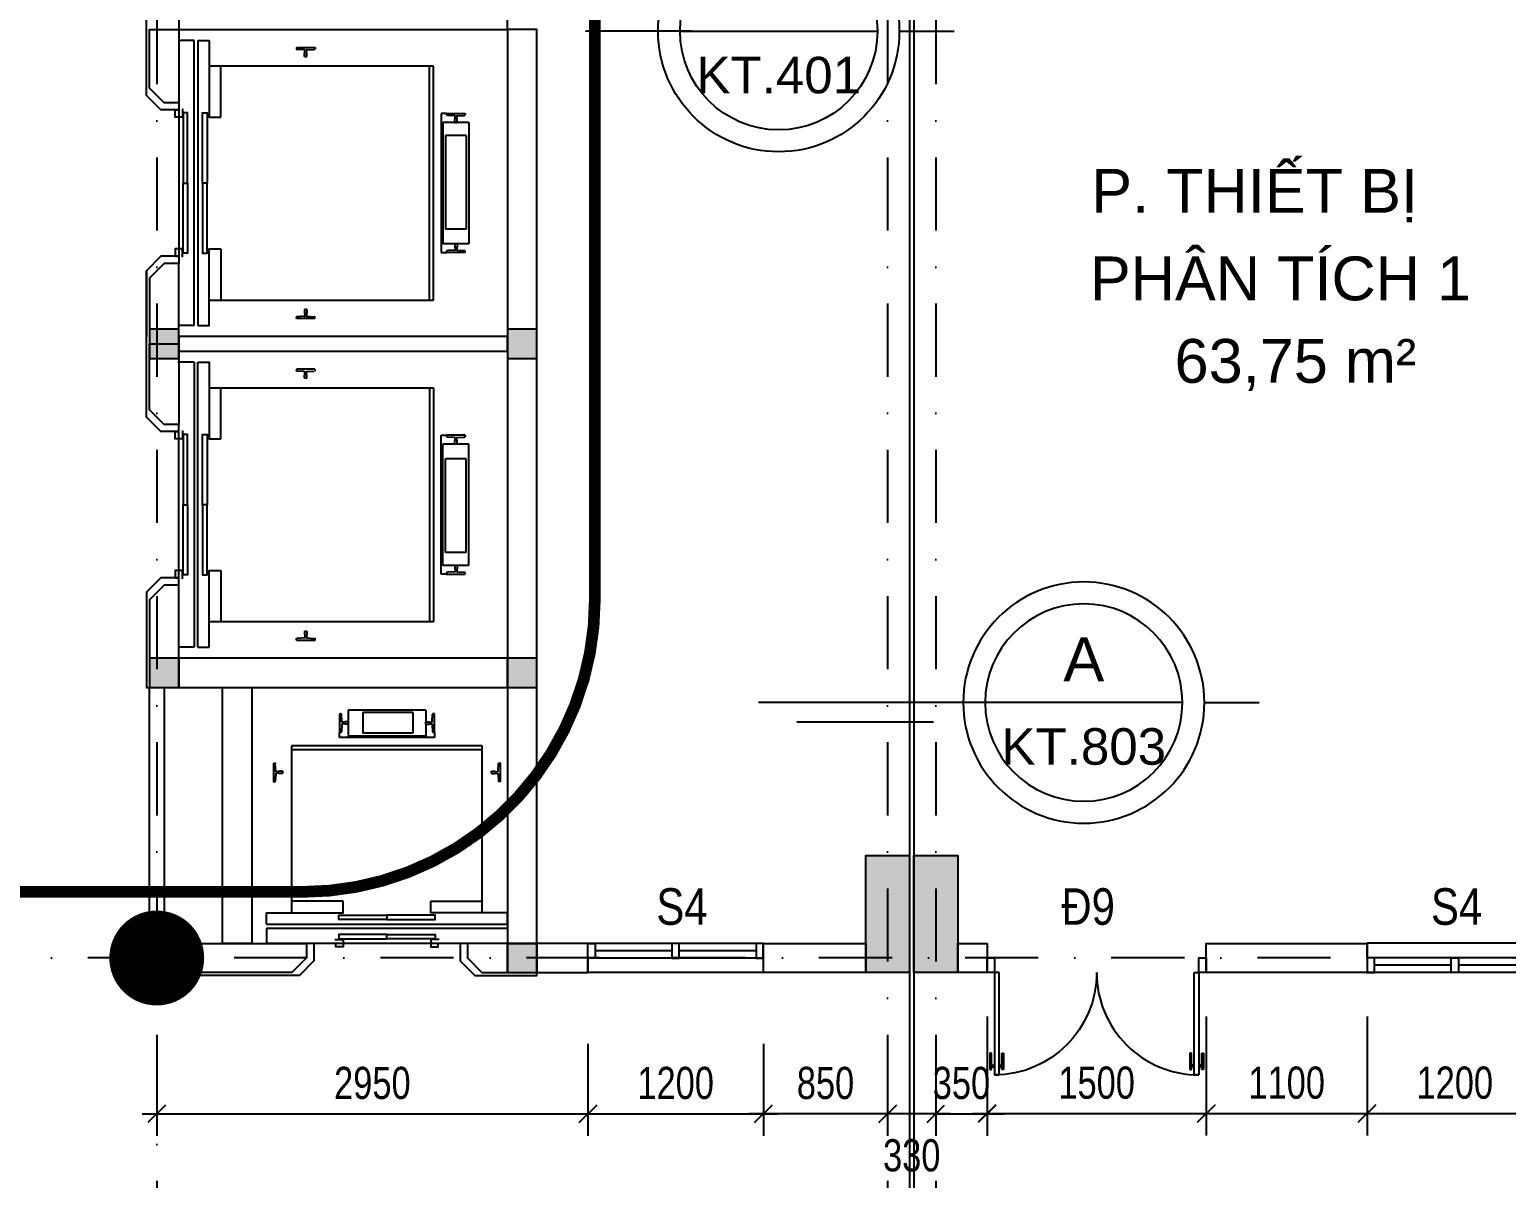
# Model space of a CAD drawing. Header units: millimetres. Extents: x -9574 to 115615, y -25569 to 161230.
# Drawn here: x 34460 to 44563, y 9992 to 17850 of the extents above; entities that cross this region are included whole.
import ezdxf
from ezdxf.enums import TextEntityAlignment as Align

# ---------------------------------------------------------------- set-up
doc = ezdxf.new("R2010")
doc.units = ezdxf.units.MM
doc.linetypes.add('KHOANH CT TM-T2-VS1 2$0$HIDDEN', pattern=[9.525, 6.35, -3.175])
doc.linetypes.add('luoi  H3$0$DASHDOT2', pattern=[0.5, 0.25, -0.125, 0, -0.125])
for name, color, linetype in [('cot TT T1$0$COT1', 7, 'Continuous'), ('CUA3', 3, 'Continuous'), ('cuaTT T1$0$TEXTcuaT1', 2, 'Continuous'), ('dimTT T1$0$HATCH', 8, 'Continuous'), ('dimTT T1$0$KICHTHUOC', 2, 'Continuous'), ('KHOANH CT TM-T2-VS1 2$0$GHICHU7', 7, 'Continuous'), ('KHOANH CT TM-T2-VS1 2$0$REC', 40, 'KHOANH CT TM-T2-VS1 2$0$HIDDEN'), ('luoi  H3$0$luoi  khe', 5, 'Continuous'), ('luoi  H3$0$truc 3', 8, 'Continuous'), ('text T1$0$GHICHU7', 7, 'Continuous'), ('text T1$0$textH3', 4, 'Continuous'), ('text T1$0$TUONG6', 6, 'Continuous'), ('TT T1$0$03', 4, 'Continuous'), ('TT T1$0$CUA3', 3, 'Continuous'), ('TT T1$0$TUONG6', 6, 'Continuous'), ('WC TT$0$03', 4, 'Continuous'), ('WC TT$0$CUA3', 3, 'Continuous'), ('WC TT$0$TBI241', 241, 'Continuous'), ('WC TT$0$TUONG6', 6, 'Continuous'), ('WC TT$0$VACH121', 121, 'Continuous')]:
    doc.layers.add(name, color=color, linetype=linetype)
doc.styles.add('cuaTT T1$0$VNI-Helve-Condense', font='vhelvcn_0.ttf')
doc.styles.add('dimTT T1$1$VSIMPLEX.SHX', font='VSIMPLEX.SHX', dxfattribs={"width": 0.8})
doc.styles.add('KHOANH CT TM-T2-VS1 2$0$VNI-HELVE', font='vhelven_0.ttf')
doc.styles.add('text T1$0$VNI-HELVE', font='vhelven_0.ttf')
doc.dimstyles.new('dimTT T1$1$1-100', dxfattribs={"dimscale": 0, "dimtxt": 220, "dimasz": 120, "dimexe": 150, "dimexo": 300, "dimgap": 100, "dimtad": 1, "dimdec": 0, "dimzin": 0, "dimdsep": 46, "dimtxsty": 'dimTT T1$1$VSIMPLEX.SHX', "dimblk1": 'dimTT T1$1$_OBLIQUE', "dimblk2": 'dimTT T1$1$_OBLIQUE', "dimsah": 1, "dimcen": 0, "dimdle": 100, "dimclrd": 2, "dimclre": 2, "dimclrt": 4, "dimadec": 0, "dimazin": 0, "dimtfac": 1, "dimtdec": 0, "dimtix": 1, "dimtmove": 2, "dimatfit": 3, "dimfxl": 0, "dimtolj": 1, "dimtzin": 0, "dimlwd": -1, "dimlwe": -1, "dimarcsym": 0})

# ---------------------------------------------------------------- blocks, each defined once
blk = doc.blocks.new('luoi  H3')
at = {"layer": 'luoi  H3$0$luoi  khe', "color": 5, "ltscale": 200}
for p, q in [((40480, 23349.4), (40480, 100)), ((40510, 23349.4), (40510, 100))]:
    blk.add_line(p, q, dxfattribs=at)
at = {"layer": 'luoi  H3$0$truc 3', "linetype": 'luoi  H3$0$DASHDOT2', "ltscale": 2000}
for p, q in [((35330, 23976.2), (35330, -12863.1)), ((40330, 23976.2), (40330, -12863.1)), ((40660, 23976.2), (40660, -1379.3)), ((67362.8, 11500), (-994.8, 11500))]:
    blk.add_line(p, q, dxfattribs=at)
blk = doc.blocks.new('TT T1$0$CUA 1200')
at = {"layer": 'TT T1$0$CUA3'}
for p, q in [((230027, 244954), (228827, 244954)), ((230027, 244854), (230027, 244954)), ((230027, 244854), (228827, 244854)), ((230027, 244754), (228827, 244754)), ((229402, 244804), (228877, 244804)), ((229977, 244804), (229452, 244804))]:
    blk.add_line(p, q, dxfattribs=at)
blk.add_lwpolyline([(228827, 244854), (228827, 244954)], dxfattribs=at)
for points in [[(228827, 244754), (228877, 244754), (228877, 244854), (228827, 244854)], [(229452, 244754), (229402, 244754), (229402, 244854), (229452, 244854)], [(230027, 244754), (229977, 244754), (229977, 244854), (230027, 244854)]]:
    blk.add_lwpolyline(points, close=True, dxfattribs=at)
blk = doc.blocks.new('TT T1$0$D1500')
at = {"linetype": 'Continuous'}
for p, q in [((-700, -50), (-700, -82)), ((0, -50), (-700, -50)), ((-700, -82), (0, -82)), ((-550, -20), (-663, -20)), ((-663, -20), (-663, -31)), ((-663, -31), (-550, -31)), ((-645, -31), (-645, -50)), ((-645, -82), (-645, -102)), ((-634, -31), (-634, -50)), ((-634, -82), (-634, -102)), ((-550, -31), (-550, -20)), ((-663, -102), (-550, -102)), ((-663, -112), (-663, -102)), ((-550, -112), (-663, -112)), ((-550, -102), (-550, -112)), ((-550, -1388), (-663, -1388)), ((-663, -1388), (-663, -1398)), ((-663, -1398), (-550, -1398)), ((-645, -1418), (-645, -1398)), ((-634, -1418), (-634, -1398)), ((-550, -1398), (-550, -1388)), ((-700, -1418), (0, -1418)), ((-700, -1450), (-700, -1418)), ((0, -1450), (-700, -1450)), ((-663, -1469), (-550, -1469)), ((-663, -1480), (-663, -1469)), ((-550, -1480), (-663, -1480)), ((-645, -1469), (-645, -1450)), ((-634, -1469), (-634, -1450)), ((-550, -1469), (-550, -1480))]:
    blk.add_line(p, q, dxfattribs=at)
at = {"color": 4, "linetype": 'Continuous'}
for p, q in [((0, -82), (0, -50)), ((0, -1418), (0, -1450))]:
    blk.add_line(p, q, dxfattribs=at)
at = {"ltscale": 2}
for points in [[(0, -50), (100, -50), (100, 0), (0, 0)], [(0, -1500), (100, -1500), (100, -1450), (0, -1450)]]:
    blk.add_lwpolyline(points, close=True, dxfattribs=at)
at = {"linetype": 'Continuous', "extrusion": (0, 0, -1)}
blk.add_ellipse((0, -50), major_axis=(495, 495), ratio=1, start_param=2.356194, end_param=3.926991, dxfattribs=at)
at = {"linetype": 'Continuous'}
blk.add_ellipse((0, -1450), major_axis=(-495, 495), ratio=1, start_param=-0.785398, end_param=0.785398, dxfattribs=at)
blk = doc.blocks.new('TT T1')
at = {"layer": 'TT T1$0$TUONG6'}
for points in [[(38280, 11600.2), (37930, 11600.2), (37930, 11400.2), (38280, 11400.2)], [(40180, 11400.2), (39480, 11400.2), (39480, 11600.2), (40180, 11600.2)], [(41010, 11600), (41010, 11400), (40810, 11400), (40810, 11600)], [(43610, 11400), (42510, 11400), (42510, 11600), (43610, 11600)]]:
    blk.add_lwpolyline(points, close=True, dxfattribs=at)
at = {"layer": 'TT T1$0$03', "xscale": -1, "rotation": 180}
blk.add_blockref('TT T1$0$CUA 1200', (-190547.4, 256353.8), dxfattribs=at)
at = {"layer": 'TT T1$0$03'}
blk.add_blockref('TT T1$0$CUA 1200', (-185217.4, -233353.6), dxfattribs=at)
at = {"layer": 'TT T1$0$CUA3', "xscale": -1, "rotation": 270}
blk.add_blockref('TT T1$0$D1500', (42510, 11400), dxfattribs=at)
blk = doc.blocks.new('text T1$0$Chitiet')
for p, q in [((-550, 0), (-800, 0)), ((-450, 0), (450, 0)), ((550, 0), (800, 0))]:
    blk.add_line(p, q)
for radius in [550, 450]:
    blk.add_circle((0, 0), radius)
at = {"style": 'text T1$0$VNI-HELVE'}
for tag, p in [('CT1', (0, 197.2)), ('KT01', (0, -200))]:
    blk.add_attdef(tag, text='', height=200, dxfattribs=at).set_placement(p, align=Align.MIDDLE)
blk = doc.blocks.new('text T1')
at = {"layer": 'text T1$0$GHICHU7'}
blk.add_lwpolyline([(41076, 13247), (39447, 13247)], dxfattribs=at)
at = {"layer": 'text T1$0$TUONG6', "ltscale": 2}
blk.add_line((40643, 13113), (39708, 13113), dxfattribs=at)
at = {"layer": 'text T1$0$GHICHU7'}
ref = blk.add_blockref('text T1$0$Chitiet', (41672, 13247), dxfattribs=dict(at, xscale=-1.5, yscale=1.5, zscale=1.5))
ref.add_attrib('KT01', 'KT.803', dxfattribs={"layer": '0', "height": 250, "style": 'text T1$0$VNI-HELVE'}).set_placement((41672, 12947), align=Align.MIDDLE)
ref.add_attrib('CT1', 'A', dxfattribs={"layer": '0', "height": 300, "style": 'text T1$0$VNI-HELVE'}).set_placement((41672, 13543), align=Align.MIDDLE)
at = {"layer": 'text T1$0$textH3', "style": 'text T1$0$VNI-HELVE'}
for s, p in [('P. THIEÁT BÒ ', (41723, 16597)), (' PHAÂN TÍCH 1', (41597, 15998)), ('63,75 m²', (42293, 15434))]:
    blk.add_text(s, height=300, dxfattribs=at).set_placement(p)
blk = doc.blocks.new('cot TT T1$0$COTRET')
at = {"layer": 'cot TT T1$0$COT1'}
for points in [[(24950, -8500), (25250, -8500), (25250, -7700), (24950, -7700)], [(25280, -8500), (25580, -8500), (25580, -7700), (25280, -7700)]]:
    blk.add_hatch(color=256, dxfattribs=at).paths.add_polyline_path(points)
for points in [[(24950, -8500), (25250, -8500), (25250, -7700), (24950, -7700)], [(25280, -8500), (25580, -8500), (25580, -7700), (25280, -7700)]]:
    blk.add_lwpolyline(points, close=True, dxfattribs=at)
at = {"layer": 'cot TT T1$0$COT1', "ltscale": 2, "const_width": 325}
blk.add_lwpolyline([(30268, -8400, 1), (30592, -8400, 1)], format="xyb", close=True, dxfattribs=at)
blk = doc.blocks.new('cot TT T1')
at = {"layer": 'cot TT T1$0$COT1'}
for points in [[(35280, 15600), (35480, 15600), (35480, 15800), (35280, 15800)], [(37730, 15600), (37930, 15600), (37930, 15800), (37730, 15800)], [(35280, 13350), (35480, 13350), (35480, 13550), (35280, 13550)], [(37730, 13350), (37930, 13350), (37930, 13550), (37730, 13550)], [(35280, 11400), (35480, 11400), (35480, 11600), (35280, 11600)], [(37730, 11400), (37930, 11400), (37930, 11600), (37730, 11600)]]:
    blk.add_hatch(color=256, dxfattribs=at).paths.add_polyline_path(points)
for points in [[(35280, 15600), (35480, 15600), (35480, 15800), (35280, 15800)], [(35280, 15600), (35480, 15600), (35480, 15800), (35280, 15800)], [(37730, 15600), (37930, 15600), (37930, 15800), (37730, 15800)], [(37730, 15600), (37930, 15600), (37930, 15800), (37730, 15800)], [(35280, 13350), (35480, 13350), (35480, 13550), (35280, 13550)], [(35280, 13350), (35480, 13350), (35480, 13550), (35280, 13550)], [(37730, 13350), (37930, 13350), (37930, 13550), (37730, 13550)], [(37730, 13350), (37930, 13350), (37930, 13550), (37730, 13550)], [(35280, 11400), (35480, 11400), (35480, 11600), (35280, 11600)], [(35280, 11400), (35480, 11400), (35480, 11600), (35280, 11600)], [(37730, 11400), (37930, 11400), (37930, 11600), (37730, 11600)], [(37730, 11400), (37930, 11400), (37930, 11600), (37730, 11600)]]:
    blk.add_lwpolyline(points, close=True, dxfattribs=at)
at = {"layer": 'cot TT T1$0$COT1', "ltscale": 2, "extrusion": (0, 0, -1), "zscale": -1}
blk.add_blockref('cot TT T1$0$COTRET', (-65760, 19900), dxfattribs=at)
blk = doc.blocks.new('KHOANH CT TM-T2-VS1 2$0$Chitiet')
for p, q in [((-550, 0), (-800, 0)), ((-450, 0), (450, 0)), ((550, 0), (800, 0))]:
    blk.add_line(p, q)
for radius in [550, 450]:
    blk.add_circle((0, 0), radius)
at = {"style": 'KHOANH CT TM-T2-VS1 2$0$VNI-HELVE'}
for tag, p in [('CT1', (0, 197.2)), ('KT01', (0, -200))]:
    blk.add_attdef(tag, text='', height=200, dxfattribs=at).set_placement(p, align=Align.MIDDLE)
blk = doc.blocks.new('KHOANH CT TM-T2-VS1 2')
at = {"layer": 'KHOANH CT TM-T2-VS1 2$0$GHICHU7'}
blk.add_lwpolyline([(38989, 17839), (38265, 17839), (38265, 17839)], dxfattribs=at)
at = {"layer": 'KHOANH CT TM-T2-VS1 2$0$REC', "ltscale": 100, "const_width": 80}
blk.add_lwpolyline([(27329, 13952), (27329, 18890, -0.414214), (29329, 20890), (36327, 20890, -0.414214), (38327, 18890), (38327, 13952, -0.414214), (36327, 11952), (29329, 11952, -0.414214)], format="xyb", close=True, dxfattribs=at)
at = {"layer": 'KHOANH CT TM-T2-VS1 2$0$GHICHU7'}
ref = blk.add_blockref('KHOANH CT TM-T2-VS1 2$0$Chitiet', (39585, 17839), dxfattribs=dict(at, xscale=1.5, yscale=1.5, zscale=1.5))
ref.add_attrib('KT01', 'KT.401', dxfattribs={"layer": '0', "height": 250, "style": 'KHOANH CT TM-T2-VS1 2$0$VNI-HELVE'}).set_placement((39585, 17539), align=Align.MIDDLE)
ref.add_attrib('CT1', 'TM', dxfattribs={"layer": '0', "height": 300, "style": 'KHOANH CT TM-T2-VS1 2$0$VNI-HELVE'}).set_placement((39585, 18135), align=Align.MIDDLE)
blk = doc.blocks.new('dimTT T1$1$_OBLIQUE')
at = {"color": 0, "linetype": 'ByBlock'}
blk.add_line((-0.5, -0.5), (0.5, 0.5), dxfattribs=at)
blk = doc.blocks.new('*D2159')
at = {"layer": 'DEFPOINTS', "color": 0, "ltscale": 2}
for p in [(35330, 11212), (38280, 11212), (38280, 10434)]:
    blk.add_point(p, dxfattribs=at)
at = {"layer": 'dimTT T1$0$KICHTHUOC', "color": 2, "ltscale": 2}
for p, q in [((38280, 10912), (38280, 10284)), ((35330, 10912), (35330, 10284)), ((35230, 10434), (38380, 10434))]:
    blk.add_line(p, q, dxfattribs=at)
at = {"layer": 'dimTT T1$0$KICHTHUOC', "color": 2, "ltscale": 2, "xscale": 120, "yscale": 120, "zscale": 120, "rotation": 180}
blk.add_blockref('dimTT T1$1$_OBLIQUE', (35330, 10434), dxfattribs=at)
at = {"layer": 'dimTT T1$0$KICHTHUOC', "color": 2, "ltscale": 2, "xscale": 120, "yscale": 120, "zscale": 120}
blk.add_blockref('dimTT T1$1$_OBLIQUE', (38280, 10434), dxfattribs=at)
at = {"layer": 'dimTT T1$0$KICHTHUOC', "color": 4, "ltscale": 2, "insert": (36805, 10644), "char_height": 220, "attachment_point": 5, "style": 'dimTT T1$1$VSIMPLEX.SHX'}
blk.add_mtext('\\A1;2950', dxfattribs=at)
blk = doc.blocks.new('*D2160')
at = {"layer": 'DEFPOINTS', "color": 0, "ltscale": 2}
for p in [(39480, 11212), (40330, 11212), (39480, 10434)]:
    blk.add_point(p, dxfattribs=at)
at = {"layer": 'dimTT T1$0$KICHTHUOC', "color": 2, "ltscale": 2}
for p, q in [((39480, 10912), (39480, 10284)), ((40330, 10912), (40330, 10284)), ((40430, 10434), (39380, 10434))]:
    blk.add_line(p, q, dxfattribs=at)
at = {"layer": 'dimTT T1$0$KICHTHUOC', "color": 2, "ltscale": 2, "xscale": 120, "yscale": 120, "zscale": 120}
for p, rotation in [((39480, 10434), 179.9999999999974), ((40330, 10434), 359.9999999999973)]:
    blk.add_blockref('dimTT T1$1$_OBLIQUE', p, dxfattribs=dict(at, rotation=rotation))
at = {"layer": 'dimTT T1$0$KICHTHUOC', "color": 4, "ltscale": 2, "insert": (39905, 10644), "char_height": 220, "attachment_point": 5, "style": 'dimTT T1$1$VSIMPLEX.SHX'}
blk.add_mtext('\\A1;850', dxfattribs=at)
blk = doc.blocks.new('*D2161')
at = {"layer": 'DEFPOINTS', "color": 0, "ltscale": 2}
for p in [(38280, 11211), (39480, 11212), (39480, 10434)]:
    blk.add_point(p, dxfattribs=at)
at = {"layer": 'dimTT T1$0$KICHTHUOC', "color": 2, "ltscale": 2}
for p, q in [((38280, 10911), (38280, 10284)), ((39480, 10912), (39480, 10284)), ((38180, 10434), (39580, 10434))]:
    blk.add_line(p, q, dxfattribs=at)
at = {"layer": 'dimTT T1$0$KICHTHUOC', "color": 2, "ltscale": 2, "xscale": 120, "yscale": 120, "zscale": 120, "rotation": 180}
blk.add_blockref('dimTT T1$1$_OBLIQUE', (38280, 10434), dxfattribs=at)
at = {"layer": 'dimTT T1$0$KICHTHUOC', "color": 2, "ltscale": 2, "xscale": 120, "yscale": 120, "zscale": 120}
blk.add_blockref('dimTT T1$1$_OBLIQUE', (39480, 10434), dxfattribs=at)
at = {"layer": 'dimTT T1$0$KICHTHUOC', "color": 4, "ltscale": 2, "insert": (38880, 10644), "char_height": 220, "attachment_point": 5, "style": 'dimTT T1$1$VSIMPLEX.SHX'}
blk.add_mtext('\\A1;1200', dxfattribs=at)
blk = doc.blocks.new('*D2162')
at = {"layer": 'DEFPOINTS', "color": 0, "ltscale": 2}
for p in [(40660, 11212), (41010, 11212), (41010, 10434)]:
    blk.add_point(p, dxfattribs=at)
at = {"layer": 'dimTT T1$0$KICHTHUOC', "color": 2, "ltscale": 2}
for p, q in [((40660, 10912), (40660, 10284)), ((41010, 10912), (41010, 10284)), ((40660, 10434), (40540, 10434)), ((40660, 10434), (41010, 10434)), ((41010, 10434), (41130, 10434))]:
    blk.add_line(p, q, dxfattribs=at)
at = {"layer": 'dimTT T1$0$KICHTHUOC', "color": 2, "ltscale": 2, "xscale": 120, "yscale": 120, "zscale": 120}
blk.add_blockref('dimTT T1$1$_OBLIQUE', (40660, 10434), dxfattribs=at)
at = {"layer": 'dimTT T1$0$KICHTHUOC', "color": 2, "ltscale": 2, "xscale": 120, "yscale": 120, "zscale": 120, "rotation": 180}
blk.add_blockref('dimTT T1$1$_OBLIQUE', (41010, 10434), dxfattribs=at)
at = {"layer": 'dimTT T1$0$KICHTHUOC', "color": 4, "ltscale": 2, "insert": (40835, 10644), "char_height": 220, "attachment_point": 5, "style": 'dimTT T1$1$VSIMPLEX.SHX'}
blk.add_mtext('\\A1;350', dxfattribs=at)
blk = doc.blocks.new('*D2163')
at = {"layer": 'DEFPOINTS', "color": 0, "ltscale": 2}
for p in [(40330, 11212), (40660, 11212), (40330, 10434)]:
    blk.add_point(p, dxfattribs=at)
at = {"layer": 'dimTT T1$0$KICHTHUOC', "color": 2, "ltscale": 2}
for p, q in [((40330, 10912), (40330, 10284)), ((40660, 10912), (40660, 10284)), ((40760, 10434), (40230, 10434))]:
    blk.add_line(p, q, dxfattribs=at)
at = {"layer": 'dimTT T1$0$KICHTHUOC', "color": 2, "ltscale": 2, "xscale": 120, "yscale": 120, "zscale": 120}
for p, rotation in [((40330, 10434), 179.9999999999974), ((40660, 10434), 359.9999999999973)]:
    blk.add_blockref('dimTT T1$1$_OBLIQUE', p, dxfattribs=dict(at, rotation=rotation))
at = {"layer": 'dimTT T1$0$KICHTHUOC', "color": 4, "ltscale": 2, "insert": (40495, 10149), "char_height": 220, "attachment_point": 5, "style": 'dimTT T1$1$VSIMPLEX.SHX'}
blk.add_mtext('\\A1;330', dxfattribs=at)
blk = doc.blocks.new('*D2273')
at = {"layer": 'DEFPOINTS', "color": 0}
for p in [(41010, 11400), (42510, 11400), (42510, 10436)]:
    blk.add_point(p, dxfattribs=at)
at = {"layer": 'dimTT T1$0$HATCH', "color": 2}
for p, q in [((41010, 11100), (41010, 10286)), ((42510, 11100), (42510, 10286)), ((40910, 10436), (42610, 10436))]:
    blk.add_line(p, q, dxfattribs=at)
at = {"layer": 'dimTT T1$0$HATCH', "color": 2, "xscale": 120, "yscale": 120, "zscale": 120, "rotation": 180}
blk.add_blockref('dimTT T1$1$_OBLIQUE', (41010, 10436), dxfattribs=at)
at = {"layer": 'dimTT T1$0$HATCH', "color": 2, "xscale": 120, "yscale": 120, "zscale": 120}
blk.add_blockref('dimTT T1$1$_OBLIQUE', (42510, 10436), dxfattribs=at)
at = {"layer": 'dimTT T1$0$HATCH', "color": 4, "insert": (41760, 10646), "char_height": 220, "attachment_point": 5, "style": 'dimTT T1$1$VSIMPLEX.SHX'}
blk.add_mtext('\\A1;1500', dxfattribs=at)
blk = doc.blocks.new('*D2274')
at = {"layer": 'DEFPOINTS', "color": 0}
for p in [(42510, 11400), (43610, 11400), (43610, 10436)]:
    blk.add_point(p, dxfattribs=at)
at = {"layer": 'dimTT T1$0$HATCH', "color": 2}
for p, q in [((42510, 11100), (42510, 10286)), ((43610, 11100), (43610, 10286)), ((42410, 10436), (43710, 10436))]:
    blk.add_line(p, q, dxfattribs=at)
at = {"layer": 'dimTT T1$0$HATCH', "color": 2, "xscale": 120, "yscale": 120, "zscale": 120}
for p, rotation in [((42510, 10436), 179.9999999999993), ((43610, 10436), 359.9999999999993)]:
    blk.add_blockref('dimTT T1$1$_OBLIQUE', p, dxfattribs=dict(at, rotation=rotation))
at = {"layer": 'dimTT T1$0$HATCH', "color": 4, "insert": (43060, 10646), "char_height": 220, "attachment_point": 5, "style": 'dimTT T1$1$VSIMPLEX.SHX'}
blk.add_mtext('\\A1;1100', dxfattribs=at)
blk = doc.blocks.new('*D2275')
at = {"layer": 'DEFPOINTS', "color": 0}
for p in [(43610, 11400), (44810, 11400), (44810, 10436)]:
    blk.add_point(p, dxfattribs=at)
at = {"layer": 'dimTT T1$0$HATCH', "color": 2}
for p, q in [((43610, 11100), (43610, 10286)), ((44810, 11100), (44810, 10286)), ((43510, 10436), (44910, 10436))]:
    blk.add_line(p, q, dxfattribs=at)
at = {"layer": 'dimTT T1$0$HATCH', "color": 2, "xscale": 120, "yscale": 120, "zscale": 120}
for p, rotation in [((43610, 10436), 179.9999999999993), ((44810, 10436), 359.9999999999993)]:
    blk.add_blockref('dimTT T1$1$_OBLIQUE', p, dxfattribs=dict(at, rotation=rotation))
at = {"layer": 'dimTT T1$0$HATCH', "color": 4, "insert": (44210, 10646), "char_height": 220, "attachment_point": 5, "style": 'dimTT T1$1$VSIMPLEX.SHX'}
blk.add_mtext('\\A1;1200', dxfattribs=at)
blk = doc.blocks.new('cuaTT T1')
at = {"layer": 'cuaTT T1$0$TEXTcuaT1', "style": 'cuaTT T1$0$VNI-Helve-Condense'}
for s, p in [('S4', (38748, 11727)), ('Ñ9', (41519, 11727)), ('S4', (44047, 11727))]:
    blk.add_text(s, height=250, dxfattribs=at).set_placement(p)
blk = doc.blocks.new('WC TT$0$62')
for p, q in [((0, 8), (24, 8)), ((0, 8), (0, -8)), ((28, 5), (41, 5)), ((46, 9), (49, 59)), ((62, 63), (54, 63)), ((62, 63), (62, -64)), ((0, -8), (24, -8)), ((28, -5), (41, -5)), ((46, -9), (49, -59)), ((62, -64), (54, -64))]:
    blk.add_line(p, q)
for centre, start, end in [((28, 10), 200.4873, 270), ((41, 10), 270, 356.9066), ((54, 59), 90, 176.9066), ((28, -10), 90, 159.5127), ((41, -10), 3.0934, 90), ((54, -59), 183.0934, 270)]:
    blk.add_arc(centre, 5, start, end)
blk = doc.blocks.new('WC TT')
at = {"layer": 'WC TT$0$03', "ltscale": 2}
blk.add_line((37455, 11600), (36355, 11600), dxfattribs=at)
blk.add_lwpolyline([(35480, 15650), (37730, 15650), (37730, 15750), (35480, 15750)], close=True, dxfattribs=at)
at = {"layer": 'WC TT$0$CUA3'}
for points in [[(35480, 17300), (35359, 17300), (35260, 17400), (35260, 18050), (35280, 18050)], [(35506, 17307), (35506, 17250), (35456, 17250), (35456, 17300), (35478, 17300)], [(35480, 16300), (35359, 16300), (35260, 16201), (35260, 15750), (35260, 15750)], [(35506, 16293), (35506, 16350), (35456, 16350), (35456, 16300), (35478, 16300)], [(35480, 15100), (35359, 15100), (35260, 15200), (35260, 16201), (35260, 16201)], [(35506, 15107), (35506, 15050), (35456, 15050), (35456, 15100), (35478, 15100)], [(35506, 14094), (35506, 14150), (35456, 14150), (35456, 14100), (35478, 14100)], [(35480, 14100), (35359, 14100), (35260, 14001), (35260, 13350), (35280, 13350)], [(36548, 11626), (36605, 11626), (36605, 11576), (36555, 11576), (36555, 11598)], [(37262, 11626), (37205, 11626), (37205, 11576), (37255, 11576), (37255, 11598)], [(36405, 11600), (36405, 11480), (36306, 11380), (35480, 11380), (35480, 11380)], [(37405, 11600), (37405, 11480), (37505, 11380), (37930, 11380), (37930, 11400)]]:
    blk.add_lwpolyline(points, dxfattribs=at)
for points in [[(35541, 16800), (35541, 17280), (35511, 17280), (35511, 16800)], [(35644, 16800), (35644, 17280), (35674, 17280), (35674, 16800)], [(35541, 16800), (35541, 16320), (35511, 16320), (35511, 16800)], [(35644, 16800), (35644, 16320), (35674, 16320), (35674, 16800)], [(35541, 14600), (35541, 15080), (35511, 15080), (35511, 14600)], [(35644, 14600), (35644, 15080), (35674, 15080), (35674, 14600)], [(35541, 14600), (35541, 14120), (35511, 14120), (35511, 14600)], [(35644, 14600), (35644, 14120), (35674, 14120), (35674, 14600)], [(36905, 11764), (36575, 11764), (36575, 11794), (36905, 11794)], [(36905, 11764), (37235, 11764), (37235, 11794), (36905, 11794)], [(36905, 11661), (36575, 11661), (36575, 11631), (36905, 11631)], [(36905, 11661), (37235, 11661), (37235, 11631), (36905, 11631)]]:
    blk.add_lwpolyline(points, close=True, dxfattribs=at)
at = {"layer": 'WC TT$0$TBI241'}
for p, q in [((37276, 17275), (37276, 16325)), ((37313, 17275), (37276, 17275)), ((37288, 17215), (37288, 16385)), ((37466, 17215), (37288, 17215)), ((37313, 17275), (37440, 17275)), ((37313, 17275), (37313, 17267)), ((37368, 17259), (37318, 17262)), ((37369, 17215), (37369, 17239)), ((37369, 17215), (37385, 17215)), ((37372, 17243), (37372, 17254)), ((37382, 17243), (37382, 17254)), ((37385, 17215), (37385, 17239)), ((37386, 17259), (37436, 17262)), ((37440, 17275), (37440, 17267)), ((37466, 17215), (37466, 16385)), ((37306, 17126), (37306, 16486)), ((37447, 17126), (37306, 17126)), ((37447, 17126), (37447, 16486)), ((37447, 16486), (37306, 16486)), ((37466, 16385), (37288, 16385)), ((37385, 16385), (37369, 16385)), ((37369, 16385), (37369, 16361)), ((37385, 16385), (37385, 16361)), ((37276, 16325), (37313, 16325)), ((37313, 16325), (37313, 16333)), ((37440, 16325), (37313, 16325)), ((37368, 16341), (37318, 16338)), ((37372, 16357), (37372, 16346)), ((37382, 16357), (37382, 16346)), ((37386, 16341), (37436, 16338)), ((37440, 16325), (37440, 16333)), ((37276, 14125), (37276, 15075)), ((37276, 15075), (37313, 15075)), ((37440, 15075), (37313, 15075)), ((37313, 15075), (37313, 15068)), ((37368, 15060), (37318, 15063)), ((37372, 15044), (37372, 15055)), ((37382, 15044), (37382, 15055)), ((37386, 15060), (37436, 15063)), ((37440, 15075), (37440, 15068)), ((37288, 14185), (37288, 15015)), ((37466, 15015), (37288, 15015)), ((37369, 15015), (37369, 15039)), ((37385, 15015), (37369, 15015)), ((37385, 15015), (37385, 15039)), ((37466, 14185), (37466, 15015)), ((37306, 14274), (37306, 14914)), ((37447, 14914), (37306, 14914)), ((37447, 14274), (37447, 14914)), ((37447, 14274), (37306, 14274)), ((37466, 14185), (37288, 14185)), ((37369, 14185), (37369, 14162)), ((37369, 14185), (37385, 14185)), ((37372, 14157), (37372, 14146)), ((37382, 14157), (37382, 14146)), ((37385, 14185), (37385, 14162)), ((37313, 14125), (37276, 14125)), ((37313, 14125), (37313, 14133)), ((37313, 14125), (37440, 14125)), ((37368, 14141), (37318, 14138)), ((37386, 14141), (37436, 14138)), ((37440, 14125), (37440, 14133)), ((36580, 13171), (36580, 13044)), ((36580, 13171), (36588, 13171)), ((36596, 13117), (36593, 13166)), ((37170, 13196), (36640, 13196)), ((36640, 13196), (36640, 13018)), ((37081, 13178), (36741, 13178)), ((36741, 13178), (36741, 13037)), ((37081, 13178), (37081, 13037)), ((37170, 13196), (37170, 13018)), ((37214, 13117), (37217, 13166)), ((37230, 13171), (37222, 13171)), ((37230, 13044), (37230, 13171)), ((36580, 13044), (36588, 13044)), ((36580, 13007), (36580, 13044)), ((36596, 13098), (36593, 13048)), ((36612, 13112), (36601, 13112)), ((36612, 13102), (36601, 13102)), ((36640, 13115), (36616, 13115)), ((36640, 13099), (36616, 13099)), ((36640, 13115), (36640, 13099)), ((37081, 13037), (36741, 13037)), ((37170, 13099), (37170, 13115)), ((37170, 13115), (37194, 13115)), ((37170, 13099), (37194, 13099)), ((37198, 13112), (37209, 13112)), ((37198, 13102), (37209, 13102)), ((37214, 13098), (37217, 13048)), ((37230, 13044), (37222, 13044)), ((37230, 13044), (37230, 13007)), ((37230, 13007), (36580, 13007)), ((37170, 13018), (36640, 13018))]:
    blk.add_line(p, q, dxfattribs=at)
for centre, start, end in [((37318, 17267), 180, 266.9066), ((37367, 17254), 360, 86.9066), ((37367, 17243), 290.4873, 360), ((37387, 17254), 93.0934, 180), ((37387, 17243), 180, 249.5127), ((37435, 17267), 273.0934, 360), ((37318, 16333), 93.0934, 180), ((37367, 16346), 273.0934, 360), ((37367, 16357), 360, 69.5127), ((37387, 16357), 110.4873, 180), ((37387, 16346), 180, 266.9066), ((37435, 16333), 360, 86.9066), ((37318, 15068), 180, 266.9066), ((37367, 15055), 360, 86.9066), ((37387, 15055), 93.0934, 180), ((37435, 15068), 273.0934, 360), ((37367, 15044), 290.4873, 360), ((37387, 15044), 180, 249.5127), ((37367, 14146), 273.0934, 360), ((37367, 14157), 360, 69.5127), ((37387, 14157), 110.4873, 180), ((37387, 14146), 180, 266.9066), ((37318, 14133), 93.0934, 180), ((37435, 14133), 360, 86.9066), ((36588, 13166), 3.0934, 90), ((37222, 13166), 90, 176.9066), ((36588, 13049), 270, 356.9066), ((36601, 13117), 183.0934, 270), ((36601, 13097), 90, 176.9066), ((36612, 13117), 270, 339.5127), ((36612, 13097), 20.4873, 90), ((37198, 13117), 200.4873, 270), ((37198, 13097), 90, 159.5127), ((37209, 13117), 270, 356.9066), ((37209, 13097), 3.0934, 90), ((37222, 13049), 183.0934, 270)]:
    blk.add_arc(centre, 5, start, end, dxfattribs=at)
at = {"layer": 'WC TT$0$TUONG6'}
for points in [[(35480, 17850), (37730, 17850), (37730, 18050), (35480, 18050)], [(35480, 17350), (35380, 17350), (35280, 17450), (35280, 17850), (35480, 17850)], [(37730, 11600), (37930, 11600), (37930, 17850), (37730, 17850)], [(35480, 16250), (35380, 16250), (35280, 16150), (35280, 15700), (35480, 15700)], [(35480, 15150), (35380, 15150), (35280, 15250), (35280, 15700), (35480, 15700)], [(35480, 14050), (35380, 14050), (35280, 13950), (35280, 13350), (35480, 13350), (35480, 14050)], [(35480, 13350), (37730, 13350), (37730, 13550), (35480, 13550)], [(35280, 13350), (35380, 13350), (35380, 11600), (35280, 11600)], [(35780, 13350), (35980, 13350), (35980, 11600), (35780, 11600)], [(36355, 11600), (36355, 11500), (36255, 11400), (35480, 11400), (35480, 11600)], [(37455, 11600), (37455, 11500), (37555, 11400), (37730, 11400), (37730, 11600)]]:
    blk.add_lwpolyline(points, close=True, dxfattribs=at)
at = {"layer": 'WC TT$0$VACH121'}
for p, q in [((35585, 17775), (35480, 17775)), ((35585, 15825), (35585, 17775)), ((35610, 17775), (35610, 15825)), ((35610, 17775), (35689, 17775)), ((37224, 17600), (35689, 17600)), ((35769, 17250), (35769, 17600)), ((35769, 17250), (35769, 17600)), ((37197, 16000), (37197, 17600)), ((37224, 16000), (37224, 17600)), ((35480, 17350), (35480, 16250)), ((35769, 16350), (35769, 16000)), ((35689, 16000), (37224, 16000)), ((35585, 15825), (35475, 15825)), ((35585, 15825), (35585, 15825)), ((35585, 15575), (35475, 15575)), ((35585, 15575), (35585, 13625)), ((35585, 15575), (35585, 15575)), ((35610, 13625), (35610, 15575)), ((35689, 15400), (37224, 15400)), ((35769, 15050), (35769, 15400)), ((37197, 15400), (37197, 13800)), ((37224, 15400), (37224, 13800)), ((35480, 14050), (35480, 15150)), ((35769, 14150), (35769, 13800)), ((35769, 14150), (35769, 13800)), ((37224, 13800), (35689, 13800)), ((35585, 13625), (35480, 13625)), ((35610, 13625), (35689, 13625)), ((36255, 11809), (36255, 12954)), ((36255, 12954), (37555, 12954)), ((37555, 12954), (37555, 11809)), ((36255, 12927), (37555, 12927)), ((36605, 11889), (36255, 11889)), ((37205, 11889), (37555, 11889)), ((37205, 11889), (37555, 11889)), ((37730, 11730), (36080, 11730)), ((37730, 11730), (37730, 11809)), ((36080, 11705), (37730, 11705)), ((36080, 11705), (36080, 11705)), ((36080, 11705), (36080, 11600)), ((37730, 11705), (37730, 11600)), ((37730, 11600), (36080, 11600))]:
    blk.add_line(p, q, dxfattribs=at)
for points in [[(35689, 17775), (35689, 17250), (35769, 17250)], [(35610, 15825), (35689, 15825), (35689, 16350), (35769, 16350)], [(35610, 15575), (35689, 15575), (35689, 15050), (35769, 15050)], [(35689, 13625), (35689, 14150), (35769, 14150)], [(36080, 11731), (36080, 11809), (36605, 11809), (36605, 11889)], [(37730, 11809), (37205, 11809), (37205, 11889)]]:
    blk.add_lwpolyline(points, dxfattribs=at)
at = {"layer": 'WC TT$0$TBI241'}
for p, rotation in [((36349, 17665), 90), ((36349, 15935), 270)]:
    blk.add_blockref('WC TT$0$62', p, dxfattribs=dict(at, rotation=rotation))
at = {"layer": 'WC TT$0$TBI241', "xscale": -1}
for p, rotation in [((36349, 15465), 270), ((36349, 13735), 90), ((37620, 12769), 180)]:
    blk.add_blockref('WC TT$0$62', p, dxfattribs=dict(at, rotation=rotation))
blk.add_blockref('WC TT$0$62', (36190, 12769), dxfattribs=at)
blk = doc.blocks.new('dimTT T1')
at = {"layer": 'dimTT T1$0$HATCH'}
dim = blk.add_aligned_dim(p1=(41010, 11400), p2=(42510, 11400), distance=-963.6, dimstyle='dimTT T1$1$1-100', override={"dimscale": 1}, dxfattribs=at)
dim.commit()
dim.dimension.update_dxf_attribs({"geometry": '*D2273', "text_midpoint": (41760, 10646.4)})
for base, p1, p2, picture, middle in [((43610, 10436.4), (42510, 11400), (43610, 11400), '*D2274', (43060, 10646.4)), ((44810, 10436.4), (43610, 11400), (44810, 11400), '*D2275', (44210, 10646.4))]:
    dim = blk.add_linear_dim(base=base, p1=p1, p2=p2, angle=180, dimstyle='dimTT T1$1$1-100', override={"dimscale": 1}, dxfattribs=at)
    dim.commit()
    dim.dimension.update_dxf_attribs({"geometry": picture, "text_midpoint": middle})
at = {"layer": 'dimTT T1$0$KICHTHUOC', "ltscale": 2}
for base, p1, p2, angle, picture, middle in [((38280, 10433.9), (35330, 11211.9), (38280, 11212.5), 0, '*D2159', (36805, 10643.9)), ((39480, 10433.9), (38280, 11211.5), (39480, 11211.9), 0, '*D2161', (38880, 10643.9)), ((39480, 10433.9), (40330, 11211.6), (39480, 11212.5), 180, '*D2160', (39905, 10643.9)), ((41010, 10433.9), (40660, 11211.6), (41010, 11211.9), 0, '*D2162', (40835, 10643.9))]:
    dim = blk.add_linear_dim(base=base, p1=p1, p2=p2, angle=angle, dimstyle='dimTT T1$1$1-100', override={"dimscale": 1}, dxfattribs=at)
    dim.commit()
    dim.dimension.update_dxf_attribs({"geometry": picture, "text_midpoint": middle})
dim = blk.add_linear_dim(base=(40330, 10433.9), p1=(40660, 11211.6), p2=(40330, 11211.9), angle=180, dimstyle='dimTT T1$1$1-100', override={"dimscale": 1}, dxfattribs=at)
dim.commit()
dim.dimension.update_dxf_attribs({"geometry": '*D2163', "text_midpoint": (40495, 10148.9), "dimtype": 160})

msp = doc.modelspace()

# ---------------------------------------------------------------- block references
for name in ['TT T1', 'cot TT T1', 'luoi  H3', 'KHOANH CT TM-T2-VS1 2', 'dimTT T1', 'cuaTT T1', 'WC TT']:
    msp.add_blockref(name, (0, 0))
at = {"layer": 'CUA3'}
msp.add_blockref('text T1', (0, 0), dxfattribs=at)

doc.saveas('drawing.dxf')
